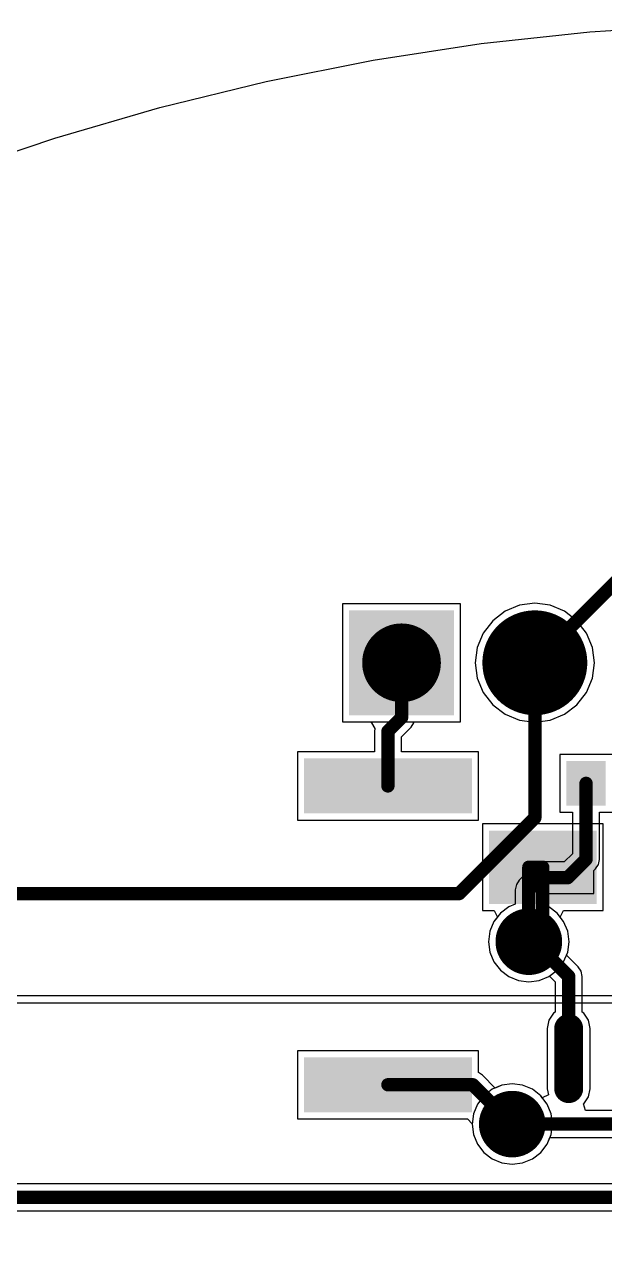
# Model space of a CAD drawing. Header units: millimetres. Extents: x 60.7 to 156.1, y 68.6 to 164.1.
# Drawn here: x 93.47 to 104.51, y 140.57 to 164.03 of the extents above; entities that cross this region are included whole.
import ezdxf

# ---------------------------------------------------------------- set-up
doc = ezdxf.new("R2010")
doc.units = ezdxf.units.MM
for name, color, linetype in [('BottomLayer', 5, 'Continuous'), ('PadHoleLayer', 156, 'Continuous'), ('TopLayer', 1, 'Continuous'), ('ViaHoleLayer', 16, 'Continuous')]:
    doc.layers.add(name, color=color, linetype=linetype)

# ---------------------------------------------------------------- blocks, each defined once
blk = doc.blocks.new('SOIC28_3')
at = {"layer": 'TopLayer', "const_width": 0.55}
for points in [[(-5.225, 8.255), (-4.075, 8.255)], [(4.075, 8.255), (5.225, 8.255)], [(-5.225, 6.985), (-4.075, 6.985)], [(4.075, 6.985), (5.225, 6.985)], [(-5.225, 5.715), (-4.075, 5.715)], [(4.075, 5.715), (5.225, 5.715)], [(-5.225, 4.445), (-4.075, 4.445)], [(4.075, 4.445), (5.225, 4.445)], [(-5.225, 3.175), (-4.075, 3.175)], [(4.075, 3.175), (5.225, 3.175)], [(-5.225, 1.905), (-4.075, 1.905)], [(4.075, 1.905), (5.225, 1.905)], [(-5.225, 0.635), (-4.075, 0.635)], [(4.075, 0.635), (5.225, 0.635)], [(-5.225, -0.635), (-4.075, -0.635)], [(4.075, -0.635), (5.225, -0.635)], [(-5.225, -1.905), (-4.075, -1.905)], [(4.075, -1.905), (5.225, -1.905)], [(-5.225, -3.175), (-4.075, -3.175)], [(4.075, -3.175), (5.225, -3.175)], [(-5.225, -4.445), (-4.075, -4.445)], [(4.075, -4.445), (5.225, -4.445)], [(-5.225, -5.715), (-4.075, -5.715)], [(4.075, -5.715), (5.225, -5.715)], [(-5.225, -6.985), (-4.075, -6.985)], [(4.075, -6.985), (5.225, -6.985)], [(-5.225, -8.255), (-4.075, -8.255)], [(4.075, -8.255), (5.225, -8.255)]]:
    blk.add_lwpolyline(points, dxfattribs=at)
at = {"layer": 'TopLayer', "const_width": 0.275}
for points in [[(-5.362, 8.255, 1), (-5.087, 8.255, 1)], [(-4.212, 8.255, 1), (-3.937, 8.255, 1)], [(3.938, 8.255, 1), (4.213, 8.255, 1)], [(5.088, 8.255, 1), (5.363, 8.255, 1)], [(-5.362, 6.985, 1), (-5.087, 6.985, 1)], [(-4.212, 6.985, 1), (-3.937, 6.985, 1)], [(3.938, 6.985, 1), (4.213, 6.985, 1)], [(5.088, 6.985, 1), (5.363, 6.985, 1)], [(-5.362, 5.715, 1), (-5.087, 5.715, 1)], [(-4.212, 5.715, 1), (-3.937, 5.715, 1)], [(3.938, 5.715, 1), (4.213, 5.715, 1)], [(5.088, 5.715, 1), (5.363, 5.715, 1)], [(-5.362, 4.445, 1), (-5.087, 4.445, 1)], [(-4.212, 4.445, 1), (-3.937, 4.445, 1)], [(3.938, 4.445, 1), (4.213, 4.445, 1)], [(5.088, 4.445, 1), (5.363, 4.445, 1)], [(-5.362, 3.175, 1), (-5.087, 3.175, 1)], [(-4.212, 3.175, 1), (-3.937, 3.175, 1)], [(3.938, 3.175, 1), (4.213, 3.175, 1)], [(5.088, 3.175, 1), (5.363, 3.175, 1)], [(-5.362, 1.905, 1), (-5.087, 1.905, 1)], [(-4.212, 1.905, 1), (-3.937, 1.905, 1)], [(3.938, 1.905, 1), (4.213, 1.905, 1)], [(5.088, 1.905, 1), (5.363, 1.905, 1)], [(-5.362, 0.635, 1), (-5.087, 0.635, 1)], [(-4.212, 0.635, 1), (-3.937, 0.635, 1)], [(3.938, 0.635, 1), (4.213, 0.635, 1)], [(5.088, 0.635, 1), (5.363, 0.635, 1)], [(-5.362, -0.635, 1), (-5.087, -0.635, 1)], [(-4.212, -0.635, 1), (-3.937, -0.635, 1)], [(3.938, -0.635, 1), (4.213, -0.635, 1)], [(5.088, -0.635, 1), (5.363, -0.635, 1)], [(-5.362, -1.905, 1), (-5.087, -1.905, 1)], [(-4.212, -1.905, 1), (-3.937, -1.905, 1)], [(3.938, -1.905, 1), (4.213, -1.905, 1)], [(5.088, -1.905, 1), (5.363, -1.905, 1)], [(-5.362, -3.175, 1), (-5.087, -3.175, 1)], [(-4.212, -3.175, 1), (-3.937, -3.175, 1)], [(3.938, -3.175, 1), (4.213, -3.175, 1)], [(5.088, -3.175, 1), (5.363, -3.175, 1)], [(-5.362, -4.445, 1), (-5.087, -4.445, 1)], [(-4.212, -4.445, 1), (-3.937, -4.445, 1)], [(3.938, -4.445, 1), (4.213, -4.445, 1)], [(5.088, -4.445, 1), (5.363, -4.445, 1)], [(-5.362, -5.715, 1), (-5.087, -5.715, 1)], [(-4.212, -5.715, 1), (-3.937, -5.715, 1)], [(3.938, -5.715, 1), (4.213, -5.715, 1)], [(5.088, -5.715, 1), (5.363, -5.715, 1)], [(-5.362, -6.985, 1), (-5.087, -6.985, 1)], [(-4.212, -6.985, 1), (-3.937, -6.985, 1)], [(3.938, -6.985, 1), (4.213, -6.985, 1)], [(5.088, -6.985, 1), (5.363, -6.985, 1)], [(-5.362, -8.255, 1), (-5.087, -8.255, 1)], [(-4.212, -8.255, 1), (-3.937, -8.255, 1)], [(3.938, -8.255, 1), (4.213, -8.255, 1)], [(5.088, -8.255, 1), (5.363, -8.255, 1)]]:
    blk.add_lwpolyline(points, format="xyb", close=True, dxfattribs=at)
blk = doc.blocks.new('RES2512_B_25')
at = {"layer": 'BottomLayer'}
for points in [[(-3.375, 1.6), (-3.375, -1.6), (-2.325, 1.6), (-2.325, -1.6)], [(2.325, 1.6), (2.325, -1.6), (3.375, 1.6), (3.375, -1.6)]]:
    blk.add_solid(points, dxfattribs=at)
blk = doc.blocks.new('SOD323_B_32')
at = {"layer": 'BottomLayer'}
for points in [[(-1.45, 0.175), (-1.45, -0.175), (-0.7, 0.175), (-0.7, -0.175)], [(0.7, 0.175), (0.7, -0.175), (1.45, 0.175), (1.45, -0.175)]]:
    blk.add_solid(points, dxfattribs=at)
blk = doc.blocks.new('TO_220_33')
at = {"layer": 'BottomLayer', "const_width": 1}
for points in [[(-0.5, 0, 1), (0.5, 0, 1)], [(2.04, 0, 1), (3.04, 0, 1)]]:
    blk.add_lwpolyline(points, format="xyb", close=True, dxfattribs=at)
at = {"layer": 'BottomLayer'}
blk.add_solid([(-3.54, -1), (-1.54, -1), (-3.54, 1), (-1.54, 1)], dxfattribs=at)
at = {"layer": 'PadHoleLayer', "const_width": 0.75}
for points in [[(-2.915, 0, 1), (-2.165, 0, 1)], [(-0.375, 0, 1), (0.375, 0, 1)], [(2.165, 0, 1), (2.915, 0, 1)]]:
    blk.add_lwpolyline(points, format="xyb", close=True, dxfattribs=at)
at = {"layer": 'TopLayer', "const_width": 1}
for points in [[(-0.5, 0, 1), (0.5, 0, 1)], [(2.04, 0, 1), (3.04, 0, 1)]]:
    blk.add_lwpolyline(points, format="xyb", close=True, dxfattribs=at)
at = {"layer": 'TopLayer'}
blk.add_solid([(-3.54, -1), (-1.54, -1), (-3.54, 1), (-1.54, 1)], dxfattribs=at)
blk = doc.blocks.new('CAP0603_B_64')
at = {"layer": 'BottomLayer'}
for points in [[(-1, 0.425), (-1, -0.425), (-0.25, 0.425), (-0.25, -0.425)], [(0.25, 0.425), (0.25, -0.425), (1, 0.425), (1, -0.425)]]:
    blk.add_solid(points, dxfattribs=at)
blk = doc.blocks.new('CAPD4_67')
at = {"layer": 'TopLayer'}
for points in [[(-0.625, -0.7), (-0.625, 0.7), (-2.675, -0.7), (-2.675, 0.7)], [(2.675, -0.7), (2.675, 0.7), (0.625, -0.7), (0.625, 0.7)]]:
    blk.add_solid(points, dxfattribs=at)

msp = doc.modelspace()

# ---------------------------------------------------------------- linework, layer by layer
at = {"layer": 'BottomLayer'}
for p, q in [((104.239, 163.892), (106.317, 164.028)), ((102.168, 163.665), (104.239, 163.892)), ((100.109, 163.348), (102.168, 163.665)), ((98.066, 162.942), (100.109, 163.348)), ((96.042, 162.447), (98.066, 162.942)), ((94.042, 161.864), (96.042, 162.447)), ((92.07, 161.194), (94.042, 161.864)), ((101.773, 152.979), (99.523, 152.979)), ((99.523, 152.979), (99.523, 150.729)), ((101.773, 150.729), (101.773, 152.979)), ((99.523, 150.729), (100.055, 150.729)), ((100.055, 150.729), (100.079, 150.707)), ((100.079, 150.707), (100.142, 150.602)), ((100.645, 150.439), (100.83, 150.624)), ((100.83, 150.624), (100.885, 150.707)), ((100.885, 150.707), (100.89, 150.729)), ((100.89, 150.729), (101.773, 150.729)), ((100.142, 150.602), (100.131, 150.546)), ((100.131, 150.546), (100.131, 150.154)), ((100.645, 150.154), (100.645, 150.439)), ((100.131, 150.154), (98.663, 150.154)), ((98.663, 150.154), (98.663, 148.854)), ((102.113, 150.154), (100.645, 150.154)), ((102.113, 148.854), (102.113, 150.154)), ((104.663, 150.104), (103.663, 150.104)), ((103.663, 150.104), (103.663, 149.004)), ((103.663, 149.004), (103.906, 149.004)), ((103.906, 149.004), (103.906, 148.21)), ((104.42, 148.104), (104.42, 149.004)), ((104.42, 149.004), (104.663, 149.004)), ((98.663, 148.854), (102.113, 148.854)), ((103.75, 148.054), (103.313, 148.054)), ((103.313, 148.054), (103.313, 148.011)), ((103.906, 148.21), (103.75, 148.054)), ((104.4, 148.006), (104.42, 148.104)), ((103.122, 147.936), (102.892, 147.705)), ((103.206, 147.991), (103.122, 147.936)), ((103.304, 148.011), (103.206, 147.991)), ((103.313, 148.011), (103.304, 148.011)), ((104.313, 147.891), (104.345, 147.922)), ((104.313, 147.454), (104.313, 147.891)), ((104.345, 147.922), (104.4, 148.006)), ((102.836, 147.622), (102.816, 147.523)), ((102.892, 147.705), (102.836, 147.622)), ((102.816, 147.523), (102.816, 147.249)), ((103.33, 147.417), (103.367, 147.454)), ((103.33, 147.249), (103.33, 147.417)), ((103.367, 147.454), (104.313, 147.454)), ((102.69, 147.196), (102.531, 147.075)), ((102.816, 147.249), (102.69, 147.196)), ((103.456, 147.196), (103.33, 147.249)), ((103.615, 147.075), (103.456, 147.196)), ((102.409, 146.916), (102.333, 146.731)), ((102.531, 147.075), (102.409, 146.916)), ((103.737, 146.916), (103.615, 147.075)), ((103.814, 146.731), (103.737, 146.916)), ((102.333, 146.731), (102.307, 146.533)), ((103.84, 146.533), (103.814, 146.731)), ((102.307, 146.533), (102.333, 146.334)), ((103.814, 146.334), (103.84, 146.533)), ((102.333, 146.334), (102.409, 146.149)), ((103.737, 146.149), (103.814, 146.334)), ((102.409, 146.149), (102.531, 145.991)), ((102.531, 145.991), (102.69, 145.869)), ((103.456, 145.869), (103.615, 145.991)), ((103.615, 145.991), (103.737, 146.149)), ((102.69, 145.869), (102.875, 145.792)), ((102.875, 145.792), (103.073, 145.766)), ((103.073, 145.766), (103.272, 145.792)), ((103.272, 145.792), (103.456, 145.869)), ((105.706, 145.5), (70.752, 145.5)), ((70.752, 145.365), (105.519, 145.365)), ((102.113, 144.454), (98.663, 144.454)), ((98.663, 144.454), (98.663, 143.154)), ((102.113, 144.036), (102.113, 144.454)), ((102.188, 143.986), (102.113, 144.036)), ((102.433, 143.741), (102.188, 143.986)), ((102.758, 143.819), (102.559, 143.793)), ((102.956, 143.793), (102.758, 143.819)), ((102.559, 143.793), (102.433, 143.741)), ((103.141, 143.717), (102.956, 143.793)), ((103.3, 143.595), (103.141, 143.717)), ((103.421, 143.436), (103.3, 143.595)), ((103.498, 143.251), (103.421, 143.436)), ((98.663, 143.154), (101.908, 143.154)), ((101.908, 143.154), (101.992, 143.059)), ((103.524, 143.053), (103.498, 143.251)), ((101.992, 143.059), (101.991, 143.053)), ((101.991, 143.053), (102.017, 142.854)), ((103.498, 142.854), (103.524, 143.053)), ((102.017, 142.854), (102.094, 142.67)), ((102.094, 142.67), (102.216, 142.511)), ((103.3, 142.511), (103.421, 142.67)), ((103.421, 142.67), (103.498, 142.854)), ((102.216, 142.511), (102.374, 142.389)), ((103.141, 142.389), (103.3, 142.511)), ((102.374, 142.389), (102.559, 142.312)), ((102.559, 142.312), (102.758, 142.286)), ((102.758, 142.286), (102.956, 142.312)), ((102.956, 142.312), (103.141, 142.389))]:
    msp.add_line(p, q, dxfattribs=at)
at = {"layer": 'BottomLayer', "const_width": 0.254}
for points in [[(103.188, 151.854), (106.981, 155.647)], [(100.648, 150.806), (100.648, 151.854)], [(103.188, 148.895), (103.188, 151.854)], [(100.388, 150.546), (100.648, 150.806)], [(100.388, 149.504), (100.388, 150.546)], [(104.163, 148.104), (104.163, 149.554)], [(101.743, 147.45), (103.188, 148.895)], [(103.813, 147.754), (104.163, 148.104)], [(103.073, 147.523), (103.304, 147.754)], [(103.304, 147.754), (103.813, 147.754)], [(85.4, 147.45), (101.743, 147.45)], [(103.073, 146.533), (103.073, 147.523)], [(100.388, 143.804), (102.006, 143.804)], [(102.006, 143.804), (102.758, 143.053)]]:
    msp.add_lwpolyline(points, dxfattribs=at)
at = {"layer": 'BottomLayer'}
for points, const_width in [([(100.585, 151.854, 1), (100.712, 151.854, 1)], 0.127), ([(103.125, 151.854, 1), (103.252, 151.854, 1)], 0.127), ([(103.125, 151.854, 1), (103.252, 151.854, 1)], 0.127), ([(100.585, 150.806, 1), (100.712, 150.806, 1)], 0.127), ([(100.585, 150.806, 1), (100.712, 150.806, 1)], 0.127), ([(100.325, 150.546, 1), (100.452, 150.546, 1)], 0.127), ([(100.325, 150.546, 1), (100.452, 150.546, 1)], 0.127), ([(104.1, 149.554, 1), (104.227, 149.554, 1)], 0.127), ([(100.325, 149.504, 1), (100.452, 149.504, 1)], 0.127), ([(103.125, 148.895, 1), (103.252, 148.895, 1)], 0.127), ([(103.125, 148.895, 1), (103.252, 148.895, 1)], 0.127), ([(104.1, 148.104, 1), (104.227, 148.104, 1)], 0.127), ([(104.1, 148.104, 1), (104.227, 148.104, 1)], 0.127), ([(103.241, 147.754, 1), (103.368, 147.754, 1)], 0.127), ([(103.241, 147.754, 1), (103.368, 147.754, 1)], 0.127), ([(103.75, 147.754, 1), (103.877, 147.754, 1)], 0.127), ([(103.75, 147.754, 1), (103.877, 147.754, 1)], 0.127), ([(101.68, 147.45, 1), (101.807, 147.45, 1)], 0.127), ([(101.68, 147.45, 1), (101.807, 147.45, 1)], 0.127), ([(103.01, 147.523, 1), (103.137, 147.523, 1)], 0.127), ([(103.01, 147.523, 1), (103.137, 147.523, 1)], 0.127), ([(102.756, 146.533, 1), (103.391, 146.533, 1)], 0.635), ([(103.01, 146.533, 1), (103.137, 146.533, 1)], 0.127), ([(100.325, 143.804, 1), (100.452, 143.804, 1)], 0.127), ([(101.943, 143.804, 1), (102.07, 143.804, 1)], 0.127), ([(101.943, 143.804, 1), (102.07, 143.804, 1)], 0.127), ([(102.44, 143.053, 1), (103.075, 143.053, 1)], 0.635), ([(102.694, 143.053, 1), (102.821, 143.053, 1)], 0.127)]:
    msp.add_lwpolyline(points, format="xyb", close=True, dxfattribs=dict(at, const_width=const_width))
at = {"layer": 'TopLayer'}
for p, q in [((104.239, 163.892), (106.317, 164.028)), ((102.168, 163.665), (104.239, 163.892)), ((100.109, 163.348), (102.168, 163.665)), ((98.066, 162.942), (100.109, 163.348)), ((96.042, 162.447), (98.066, 162.942)), ((94.042, 161.864), (96.042, 162.447)), ((92.07, 161.194), (94.042, 161.864)), ((101.773, 152.979), (99.523, 152.979)), ((99.523, 152.979), (99.523, 150.729)), ((101.773, 150.729), (101.773, 152.979)), ((103.188, 152.989), (102.894, 152.95)), ((103.482, 152.95), (103.188, 152.989)), ((102.621, 152.837), (102.386, 152.656)), ((102.894, 152.95), (102.621, 152.837)), ((103.755, 152.837), (103.482, 152.95)), ((103.99, 152.656), (103.755, 152.837)), ((102.386, 152.656), (102.205, 152.421)), ((104.171, 152.421), (103.99, 152.656)), ((102.205, 152.421), (102.092, 152.148)), ((104.284, 152.148), (104.171, 152.421)), ((102.092, 152.148), (102.053, 151.854)), ((104.323, 151.854), (104.284, 152.148)), ((102.053, 151.854), (102.092, 151.56)), ((104.284, 151.56), (104.323, 151.854)), ((102.092, 151.56), (102.205, 151.287)), ((104.171, 151.287), (104.284, 151.56)), ((102.205, 151.287), (102.386, 151.052)), ((103.99, 151.052), (104.171, 151.287)), ((102.386, 151.052), (102.621, 150.871)), ((102.621, 150.871), (102.894, 150.758)), ((103.482, 150.758), (103.755, 150.871)), ((103.755, 150.871), (103.99, 151.052)), ((99.523, 150.729), (101.773, 150.729)), ((102.894, 150.758), (103.188, 150.719)), ((103.188, 150.719), (103.482, 150.758)), ((104.488, 148.779), (102.188, 148.779)), ((102.188, 148.779), (102.188, 147.129)), ((104.488, 147.129), (104.488, 148.779)), ((102.188, 147.129), (102.413, 147.129)), ((102.413, 147.129), (102.475, 147.002)), ((103.671, 147.002), (103.734, 147.129)), ((103.734, 147.129), (104.488, 147.129)), ((102.409, 146.916), (102.333, 146.731)), ((102.475, 147.002), (102.409, 146.916)), ((103.737, 146.916), (103.671, 147.002)), ((103.814, 146.731), (103.737, 146.916)), ((102.333, 146.731), (102.307, 146.533)), ((103.84, 146.533), (103.814, 146.731)), ((102.307, 146.533), (102.333, 146.334)), ((103.814, 146.334), (103.84, 146.533)), ((102.333, 146.334), (102.409, 146.149)), ((103.79, 146.278), (103.814, 146.334)), ((104.015, 146.054), (103.79, 146.278)), ((102.409, 146.149), (102.531, 145.991)), ((102.531, 145.991), (102.69, 145.869)), ((104.07, 145.971), (104.015, 146.054)), ((104.09, 145.872), (104.07, 145.971)), ((102.69, 145.869), (102.875, 145.792)), ((102.875, 145.792), (103.073, 145.766)), ((103.073, 145.766), (103.272, 145.792)), ((103.272, 145.792), (103.456, 145.869)), ((103.456, 145.869), (103.466, 145.876)), ((103.466, 145.876), (103.576, 145.766)), ((103.576, 145.766), (103.576, 145.188)), ((104.09, 145.188), (104.09, 145.872)), ((103.456, 145.035), (103.425, 144.879)), ((103.545, 145.167), (103.456, 145.035)), ((103.576, 145.188), (103.545, 145.167)), ((104.121, 145.167), (104.09, 145.188)), ((104.21, 145.035), (104.121, 145.167)), ((104.241, 144.879), (104.21, 145.035)), ((103.425, 144.879), (103.425, 143.729)), ((104.241, 143.729), (104.241, 144.879)), ((102.758, 143.819), (102.559, 143.793)), ((102.956, 143.793), (102.758, 143.819)), ((102.216, 143.595), (102.094, 143.436)), ((102.374, 143.717), (102.216, 143.595)), ((102.559, 143.793), (102.374, 143.717)), ((103.141, 143.717), (102.956, 143.793)), ((103.3, 143.595), (103.141, 143.717)), ((103.33, 143.555), (103.3, 143.595)), ((103.449, 143.609), (103.33, 143.555)), ((103.425, 143.729), (103.449, 143.609)), ((104.21, 143.573), (104.241, 143.729)), ((102.094, 143.436), (102.017, 143.251)), ((104.116, 143.437), (104.121, 143.441)), ((104.154, 143.31), (104.116, 143.437)), ((104.121, 143.441), (104.21, 143.573)), ((102.017, 143.251), (101.991, 143.053)), ((104.793, 143.31), (104.154, 143.31)), ((101.991, 143.053), (102.017, 142.854)), ((102.017, 142.854), (102.094, 142.67)), ((102.094, 142.67), (102.216, 142.511)), ((103.3, 142.511), (103.421, 142.67)), ((103.421, 142.67), (103.474, 142.796)), ((103.474, 142.796), (104.9, 142.796)), ((102.216, 142.511), (102.374, 142.389)), ((103.141, 142.389), (103.3, 142.511)), ((102.374, 142.389), (102.559, 142.312)), ((102.559, 142.312), (102.758, 142.286)), ((102.758, 142.286), (102.956, 142.312)), ((102.956, 142.312), (103.141, 142.389)), ((106.132, 141.915), (90.655, 141.915)), ((90.549, 141.401), (112.005, 141.401))]:
    msp.add_line(p, q, dxfattribs=at)
at = {"layer": 'TopLayer', "const_width": 0.254}
for points in [[(103.073, 146.533), (103.073, 147.954)], [(103.073, 147.954), (103.338, 147.954)], [(103.338, 146.367), (103.338, 147.954)], [(103.338, 146.367), (103.833, 145.872)], [(103.833, 144.304), (103.833, 145.872)], [(102.758, 143.053), (104.9, 143.053)], [(90.549, 141.658), (112.111, 141.658)]]:
    msp.add_lwpolyline(points, dxfattribs=at)
at = {"layer": 'TopLayer'}
for points, const_width in [([(103.01, 147.954, 1), (103.137, 147.954, 1)], 0.127), ([(103.01, 147.954, 1), (103.137, 147.954, 1)], 0.127), ([(103.275, 147.954, 1), (103.402, 147.954, 1)], 0.127), ([(103.275, 147.954, 1), (103.402, 147.954, 1)], 0.127), ([(102.756, 146.533, 1), (103.391, 146.533, 1)], 0.635), ([(103.01, 146.533, 1), (103.137, 146.533, 1)], 0.127), ([(103.275, 146.367, 1), (103.402, 146.367, 1)], 0.127), ([(103.275, 146.367, 1), (103.402, 146.367, 1)], 0.127), ([(103.77, 145.872, 1), (103.897, 145.872, 1)], 0.127), ([(103.77, 145.872, 1), (103.897, 145.872, 1)], 0.127), ([(103.77, 144.304, 1), (103.897, 144.304, 1)], 0.127), ([(102.44, 143.053, 1), (103.075, 143.053, 1)], 0.635), ([(102.694, 143.053, 1), (102.821, 143.053, 1)], 0.127)]:
    msp.add_lwpolyline(points, format="xyb", close=True, dxfattribs=dict(at, const_width=const_width))
at = {"layer": 'ViaHoleLayer', "const_width": 0.356}
for points in [[(102.895, 146.533, 1), (103.251, 146.533, 1)], [(102.58, 143.053, 1), (102.935, 143.053, 1)]]:
    msp.add_lwpolyline(points, format="xyb", close=True, dxfattribs=at)

# ---------------------------------------------------------------- block references
for name, p, rotation in [('TO_220_33', (103.188, 151.854), 360), ('RES2512_B_25', (100.388, 146.654), 90), ('CAP0603_B_64', (104.788, 149.554), 360), ('SOD323_B_32', (104.888, 147.754), 180), ('SOIC28_3', (112.088, 139.654), 90)]:
    msp.add_blockref(name, p, dxfattribs=dict(rotation=rotation))
msp.add_blockref('CAPD4_67', (104.988, 147.954))

doc.saveas('drawing.dxf')
